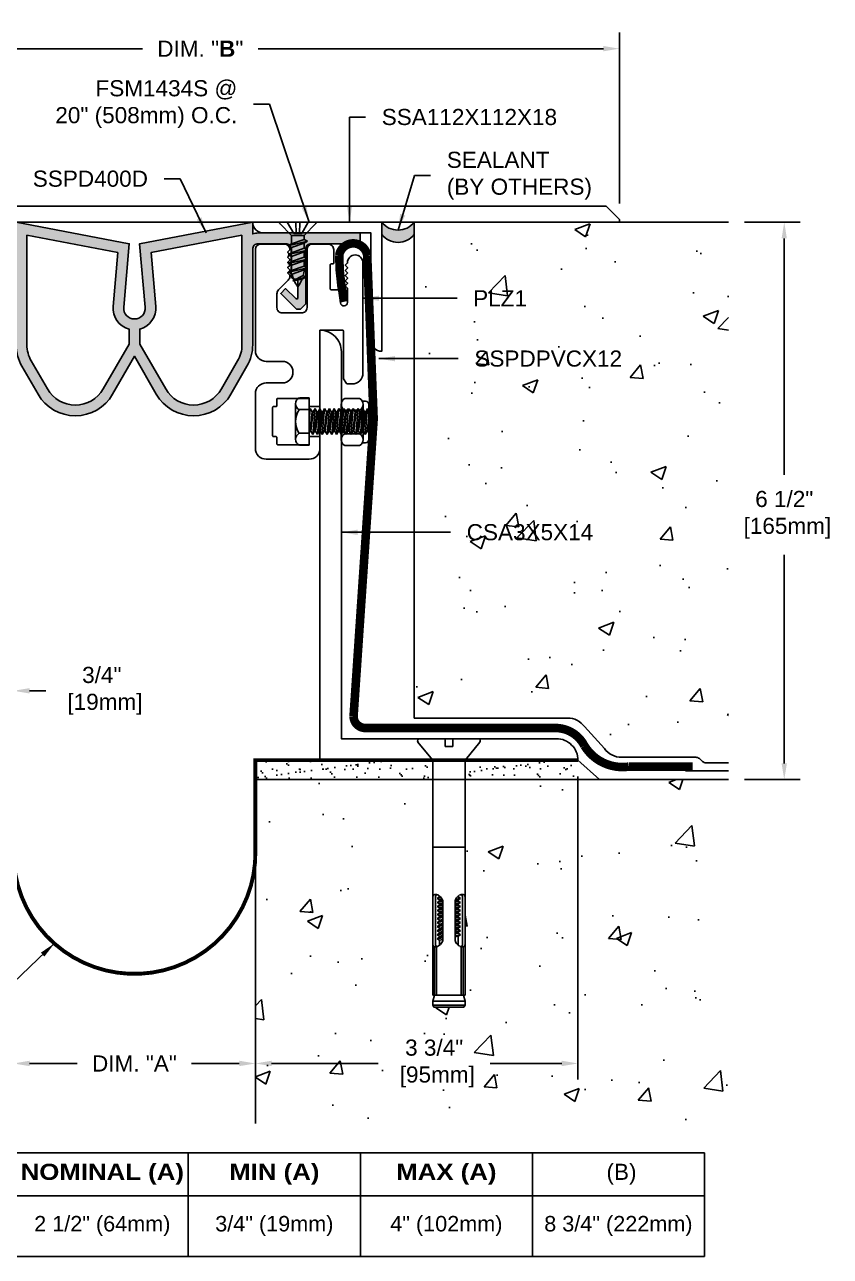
# Model space of a CAD drawing. Header units: inches. Extents: x -6.3 to 44.2, y -12 to 2.6.
# Drawn here: x 5.63 to 15, y -12.02 to 2.3 of the extents above; entities that cross this region are included whole.
import ezdxf

# ---------------------------------------------------------------- set-up
doc = ezdxf.new("R2010")
doc.units = ezdxf.units.IN
doc.header["$MEASUREMENT"] = 0
for name, color, linetype in [('Anchors', 4, 'Continuous'), ('Conditions', 1, 'Continuous'), ('Dimensions', 3, 'Continuous'), ('Fillers', 2, 'Continuous'), ('Metals', 7, 'Continuous'), ('Seal', 5, 'Continuous'), ('TABLE', 1, 'Continuous'), ('Text', 2, 'Continuous')]:
    doc.layers.add(name, color=color, linetype=linetype)
doc.styles.add('ARIAL', font='arial.ttf')
doc.dimstyles.new('Arial', dxfattribs={"dimscale": 1.5, "dimtxt": 0.125, "dimasz": 0.125, "dimexe": 0.125, "dimexo": 0.125, "dimgap": 0.125, "dimtad": 0, "dimtih": 1, "dimtoh": 1, "dimdec": 4, "dimzin": 0, "dimdsep": 46, "dimlunit": 4, "dimtxsty": 'ARIAL', "dimcen": 0.125, "dimadec": 0, "dimazin": 0, "dimtfac": 1, "dimtdec": 4, "dimtofl": 0, "dimtmove": 0, "dimatfit": 3, "dimfxl": 0, "dimfrac": 2, "dimtolj": 1, "dimtzin": 0, "dimarcsym": 0})
pattern_1 = [(37.5, (-4.8217, -10.52077), (-0.0062993, 0.1926824), [0, -0.152, 0, -0.17, 0, -0.1625]), (7.5, (-4.8217, -10.52077), (0.1769777, 0.2822146), [0, -0.082, 0, -0.137, 0, -0.0525]), (327.5, (-4.9447, -10.52077), (0.3114142, 0.0005659), [0, -0.05, 0, -0.18, 0, -0.235]), (317.5, (-4.9447, -10.52077), (0.3006127, 0.0877676), [0, -0.025, 0, -0.118, 0, -0.135])]

# ---------------------------------------------------------------- blocks, each defined once
blk = doc.blocks.new('PLZ1')
blk.add_lwpolyline([(0.265, 0, -0.414214), (0.275, -0.01), (0.275, -0.56, 0.131652), (0.276, -0.565), (0.308, -0.62, 0.267949), (0.317, -0.625), (0.375, -0.625, 0.414214), (0.5, -0.5), (0.5, 0.785, 1), (0.32, 0.785, -0.198912), (0.317, 0.778), (0.301, 0.762, 0.414214), (0.301, 0.748), (0.317, 0.732, -0.198912), (0.32, 0.725, -0.198912), (0.317, 0.718), (0.301, 0.702, 0.414214), (0.301, 0.688), (0.317, 0.672, -0.198912), (0.32, 0.665, -0.198912), (0.317, 0.658), (0.301, 0.642, 0.414214), (0.301, 0.628), (0.317, 0.612, -0.198912), (0.32, 0.605, -0.198912), (0.317, 0.598), (0.301, 0.582, 0.414214), (0.301, 0.568), (0.317, 0.552, -0.198912), (0.32, 0.545, -0.198912), (0.317, 0.538), (0.301, 0.522, 0.414214), (0.301, 0.508), (0.317, 0.492, -0.198912), (0.32, 0.485), (0.32, 0.322, -0.93609), (0.24, 0.317), (0.221, 0.461, 0.376062), (0.211, 0.47), (0.13, 0.47, -0.414214), (0.12, 0.48), (0.12, 0.76, -0.414214), (0.13, 0.77), (0.15, 0.77, 0.414214), (0.16, 0.78), (0.16, 0.937, 0.414214), (0.097, 1), (-0.088, 1, 0.414214), (-0.15, 0.937), (-0.15, 0.262, -0.414214), (-0.213, 0.2), (-0.438, 0.2, -0.414214), (-0.5, 0.262), (-0.5, 0.424, -0.198912), (-0.482, 0.468), (-0.368, 0.582, 0.198912), (-0.35, 0.626), (-0.35, 0.637, 0.198912), (-0.353, 0.645), (-0.369, 0.66, -0.414214), (-0.369, 0.675), (-0.353, 0.69, 0.198912), (-0.35, 0.697, 0.198912), (-0.353, 0.705), (-0.369, 0.72, -0.414214), (-0.369, 0.735), (-0.353, 0.75, 0.198912), (-0.35, 0.757, 0.198912), (-0.353, 0.765), (-0.369, 0.78, -0.414214), (-0.369, 0.795), (-0.353, 0.81, 0.198912), (-0.35, 0.817, 0.198912), (-0.353, 0.825), (-0.369, 0.84, -0.414214), (-0.369, 0.855), (-0.353, 0.87, 0.198912), (-0.35, 0.877, 0.198912), (-0.353, 0.885), (-0.369, 0.9, -0.414214), (-0.369, 0.915), (-0.353, 0.93, 0.198912), (-0.35, 0.937, 0.414214), (-0.413, 1), (-0.688, 1, 0.414214), (-0.75, 0.937), (-0.75, -0.238, 0.414214), (-0.625, -0.363), (-0.438, -0.363, -1), (-0.438, -0.613), (-0.625, -0.613, 0.414214), (-0.75, -0.737), (-0.75, -1.375, 0.414214), (-0.625, -1.5), (-0.125, -1.5, 0.414214), (0, -1.375), (0, -1.248, 0.414214), (-0.01, -1.238), (-0.115, -1.238, 0.414214), (-0.125, -1.248), (-0.125, -1.323, -0.414214), (-0.135, -1.333), (-0.49, -1.333, -0.414214), (-0.5, -1.323), (-0.5, -1.248, 0.414214), (-0.51, -1.238), (-0.54, -1.238, -0.414214), (-0.55, -1.228), (-0.55, -0.898, -0.414214), (-0.54, -0.888), (-0.51, -0.888, 0.414214), (-0.5, -0.878), (-0.5, -0.803, -0.414214), (-0.49, -0.793), (-0.135, -0.793, -0.414214), (-0.125, -0.803), (-0.125, -0.878, 0.414214), (-0.115, -0.888), (-0.01, -0.888, 0.414214), (0, -0.878), (0, -0.01, -0.414214), (0.01, 0)], format="xyb", close=True)
blk = doc.blocks.new('SSPD400D')
h = blk.add_hatch(color=256)
h.paths.add_polyline_path([(0.125, 0.136), (0.06, 0.875), (1.375, 1.125), (1.375, 0.989, -0.085164), (1.437, 1), (2.625, 1), (2.625, 0.875), (2.054, 0.875, 0.414214), (1.991, 0.813), (1.991, 0.177), (1.929, 0.115), (1.884, 0.115), (1.701, 0.298), (1.758, 0.354), (1.875, 0.237, 0.668179), (1.901, 0.248), (1.901, 0.426, 0.421261), (1.861, 0.465, -0.421261), (1.821, 0.504), (1.821, 0.813, 0.414214), (1.759, 0.875), (1.437, 0.875, 0.414214), (1.375, 0.813), (1.375, -0.3, -0.131652), (1.308, -0.55), (1.121, -0.875, -0.577538), (0.254, -0.875), (0, -0.434), (-0.254, -0.875, -0.577538), (-1.121, -0.875), (-1.308, -0.55, -0.131652), (-1.375, -0.3), (-1.375, 0.813, 0.414214), (-1.438, 0.875), (-1.759, 0.875, 0.414214), (-1.821, 0.813), (-1.821, 0.504, -0.421261), (-1.861, 0.465, 0.421261), (-1.901, 0.426), (-1.901, 0.248, 0.668179), (-1.875, 0.237), (-1.758, 0.354), (-1.701, 0.298), (-1.884, 0.115), (-1.929, 0.115), (-1.991, 0.177), (-1.991, 0.813, 0.414214), (-2.054, 0.875), (-2.625, 0.875), (-2.625, 1), (-1.438, 1, -0.085164), (-1.375, 0.989), (-1.375, 1.125), (-0.06, 0.875), (-0.125, 0.136, 0.439955), (0, 0, 0.439955)])
h.paths.add_polyline_path([(-0.249, 0.147, 0.366501), (-0.063, -0.117), (-0.063, -0.292), (-0.363, -0.813, -0.57735), (-1.012, -0.813), (-1.2, -0.488, -0.131653), (-1.25, -0.3), (-1.25, 0.974), (-0.194, 0.773)], flags=16)
h.paths.add_polyline_path([(0.194, 0.773), (1.25, 0.974), (1.25, -0.3, -0.131653), (1.2, -0.488), (1.012, -0.813, -0.57735), (0.363, -0.813), (0.062, -0.292), (0.062, -0.117, 0.366501), (0.249, 0.147)], flags=16)
for points in [[(1.437, 1), (2.625, 1), (2.625, 0.875), (2.054, 0.875, 0.414214), (1.991, 0.813), (1.991, 0.177), (1.929, 0.115), (1.884, 0.115), (1.701, 0.298), (1.758, 0.354), (1.875, 0.237, 0.668179), (1.901, 0.248), (1.901, 0.426, 0.421261), (1.861, 0.465, -0.421261), (1.821, 0.504), (1.821, 0.813, 0.414214), (1.759, 0.875), (1.437, 0.875, 0.414214), (1.375, 0.813), (1.375, -0.3, -0.131652), (1.308, -0.55), (1.121, -0.875, -0.577538), (0.254, -0.875), (0, -0.434), (-0.254, -0.875, -0.577538), (-1.121, -0.875), (-1.308, -0.55, -0.131652), (-1.375, -0.3), (-1.375, 0.813, 0.414214), (-1.438, 0.875), (-1.759, 0.875, 0.414214), (-1.821, 0.813), (-1.821, 0.504, -0.421261), (-1.861, 0.465, 0.421261), (-1.901, 0.426), (-1.901, 0.248, 0.668179), (-1.875, 0.237), (-1.758, 0.354), (-1.701, 0.298), (-1.884, 0.115), (-1.929, 0.115), (-1.991, 0.177), (-1.991, 0.813, 0.414214), (-2.054, 0.875), (-2.625, 0.875), (-2.625, 1), (-1.438, 1, -0.085164), (-1.375, 0.989), (-1.375, 1.125), (-0.06, 0.875), (-0.125, 0.136, 0.439955), (0, 0, 0.439955), (0.125, 0.136), (0.06, 0.875), (1.375, 1.125), (1.375, 0.989, -0.085164)], [(-1.012, -0.813), (-1.2, -0.488, -0.131653), (-1.25, -0.3), (-1.25, 0.974), (-0.194, 0.773), (-0.249, 0.147, 0.366501), (-0.063, -0.117), (-0.063, -0.292), (-0.363, -0.813, -0.57735)], [(1.25, 0.974), (0.194, 0.773), (0.249, 0.147, -0.366501), (0.062, -0.117), (0.062, -0.292), (0.363, -0.813, 0.57735), (1.012, -0.813), (1.2, -0.488, 0.131653), (1.25, -0.3)]]:
    blk.add_lwpolyline(points, format="xyb", close=True)
blk = doc.blocks.new('SSSA38278')
for p, q in [((-0.341, 0), (-0.045, 0)), ((-0.045, 0), (-0.045, -0.09)), ((0.045, 0), (0.341, 0)), ((0.045, 0), (0.045, -0.09)), ((-0.191, -0.246), (-0.36, -0.039)), ((-0.045, -0.09), (0.045, -0.09)), ((0.191, -0.246), (0.36, -0.039)), ((-0.187, -0.256), (-0.187, -2.982)), ((0.188, -0.256), (0.188, -2.982)), ((-0.187, -1.262), (0.188, -1.262)), ((-0.157, -1.843), (-0.157, -2.387)), ((-0.135, -1.857), (-0.108, -1.84)), ((-0.135, -1.857), (-0.089, -1.849)), ((-0.135, -1.857), (-0.108, -1.873)), ((-0.108, -1.83), (-0.108, -1.84)), ((-0.108, -1.84), (-0.098, -1.838)), ((0.078, -1.867), (0.135, -1.857)), ((0.093, -1.844), (0.108, -1.84)), ((0.108, -1.83), (0.108, -1.84)), ((0.135, -1.857), (0.108, -1.84)), ((0.135, -1.857), (0.108, -1.873)), ((0.158, -1.843), (0.158, -2.387)), ((-0.135, -1.904), (-0.108, -1.887)), ((-0.135, -1.904), (-0.071, -1.893)), ((-0.135, -1.904), (-0.108, -1.92)), ((-0.135, -1.951), (-0.108, -1.934)), ((-0.135, -1.951), (-0.07, -1.94)), ((-0.135, -1.951), (-0.108, -1.967)), ((-0.135, -1.998), (-0.108, -1.981)), ((-0.135, -1.998), (-0.07, -1.986)), ((-0.135, -1.998), (-0.108, -2.014)), ((-0.078, -1.867), (-0.108, -1.873)), ((-0.108, -1.873), (-0.108, -1.887)), ((-0.108, -1.887), (-0.073, -1.88)), ((-0.07, -1.912), (-0.108, -1.92)), ((-0.108, -1.92), (-0.108, -1.934)), ((-0.108, -1.934), (-0.07, -1.926)), ((-0.07, -1.959), (-0.108, -1.967)), ((-0.108, -1.967), (-0.108, -1.981)), ((-0.108, -1.981), (-0.07, -1.973)), ((-0.07, -1.896), (-0.07, -2.334)), ((0.071, -1.895), (0.108, -1.887)), ((0.071, -1.896), (0.071, -2.334)), ((0.071, -1.915), (0.135, -1.904)), ((0.071, -1.915), (0.135, -1.904)), ((0.108, -1.92), (0.071, -1.928)), ((0.071, -1.942), (0.108, -1.934)), ((0.071, -1.962), (0.135, -1.951)), ((0.108, -1.967), (0.071, -1.975)), ((0.071, -1.989), (0.108, -1.981)), ((0.071, -2.009), (0.135, -1.998)), ((0.108, -1.873), (0.072, -1.881)), ((0.108, -1.873), (0.108, -1.887)), ((0.135, -1.904), (0.108, -1.887)), ((0.135, -1.904), (0.108, -1.92)), ((0.108, -1.92), (0.108, -1.934)), ((0.135, -1.951), (0.108, -1.934)), ((0.135, -1.951), (0.108, -1.967)), ((0.108, -1.967), (0.108, -1.981)), ((0.135, -1.998), (0.108, -1.981)), ((0.135, -1.998), (0.108, -2.014)), ((-0.135, -2.044), (-0.108, -2.028)), ((-0.135, -2.044), (-0.07, -2.033)), ((-0.135, -2.044), (-0.108, -2.061)), ((-0.135, -2.091), (-0.108, -2.075)), ((-0.135, -2.091), (-0.07, -2.08)), ((-0.135, -2.091), (-0.108, -2.108)), ((-0.135, -2.138), (-0.108, -2.122)), ((-0.135, -2.138), (-0.07, -2.127)), ((-0.135, -2.138), (-0.108, -2.155)), ((-0.07, -2.006), (-0.108, -2.014)), ((-0.108, -2.014), (-0.108, -2.028)), ((-0.108, -2.028), (-0.07, -2.02)), ((-0.07, -2.053), (-0.108, -2.061)), ((-0.108, -2.061), (-0.108, -2.075)), ((-0.108, -2.075), (-0.07, -2.067)), ((-0.07, -2.1), (-0.108, -2.108)), ((-0.108, -2.108), (-0.108, -2.122)), ((-0.108, -2.122), (-0.07, -2.114)), ((-0.07, -2.147), (-0.108, -2.155)), ((0.108, -2.014), (0.071, -2.022)), ((0.071, -2.036), (0.108, -2.028)), ((0.071, -2.056), (0.135, -2.044)), ((0.108, -2.061), (0.071, -2.069)), ((0.071, -2.083), (0.108, -2.075)), ((0.071, -2.103), (0.135, -2.091)), ((0.108, -2.108), (0.071, -2.116)), ((0.071, -2.13), (0.108, -2.122)), ((0.071, -2.149), (0.135, -2.138)), ((0.108, -2.014), (0.108, -2.028)), ((0.135, -2.044), (0.108, -2.028)), ((0.135, -2.044), (0.108, -2.061)), ((0.108, -2.061), (0.108, -2.075)), ((0.135, -2.091), (0.108, -2.075)), ((0.135, -2.091), (0.108, -2.108)), ((0.108, -2.108), (0.108, -2.122)), ((0.135, -2.138), (0.108, -2.122)), ((0.135, -2.138), (0.108, -2.155)), ((-0.135, -2.185), (-0.108, -2.169)), ((-0.135, -2.185), (-0.07, -2.174)), ((-0.135, -2.185), (-0.108, -2.202)), ((-0.135, -2.232), (-0.108, -2.215)), ((-0.135, -2.232), (-0.07, -2.221)), ((-0.135, -2.232), (-0.108, -2.248)), ((-0.135, -2.279), (-0.108, -2.262)), ((-0.135, -2.279), (-0.07, -2.268)), ((-0.135, -2.279), (-0.108, -2.295)), ((-0.108, -2.155), (-0.108, -2.169)), ((-0.108, -2.169), (-0.07, -2.16)), ((-0.07, -2.193), (-0.108, -2.202)), ((-0.108, -2.202), (-0.108, -2.215)), ((-0.108, -2.215), (-0.07, -2.207)), ((-0.07, -2.24), (-0.108, -2.248)), ((-0.108, -2.248), (-0.108, -2.262)), ((-0.108, -2.262), (-0.07, -2.254)), ((-0.07, -2.287), (-0.108, -2.295)), ((0.108, -2.155), (0.071, -2.163)), ((0.071, -2.177), (0.108, -2.169)), ((0.071, -2.196), (0.135, -2.185)), ((0.108, -2.202), (0.071, -2.21)), ((0.071, -2.224), (0.108, -2.215)), ((0.071, -2.243), (0.135, -2.232)), ((0.108, -2.248), (0.071, -2.257)), ((0.071, -2.27), (0.108, -2.262)), ((0.071, -2.29), (0.135, -2.279)), ((0.108, -2.155), (0.108, -2.169)), ((0.135, -2.185), (0.108, -2.169)), ((0.135, -2.185), (0.108, -2.202)), ((0.108, -2.202), (0.108, -2.215)), ((0.135, -2.232), (0.108, -2.215)), ((0.135, -2.232), (0.108, -2.248)), ((0.108, -2.248), (0.108, -2.262)), ((0.135, -2.279), (0.108, -2.262)), ((0.135, -2.279), (0.108, -2.295)), ((-0.166, -2.42), (-0.166, -2.982)), ((-0.143, -2.42), (-0.143, -2.982)), ((-0.135, -2.326), (-0.108, -2.309)), ((-0.135, -2.326), (-0.07, -2.315)), ((-0.135, -2.326), (-0.108, -2.342)), ((-0.108, -2.295), (-0.108, -2.309)), ((-0.108, -2.309), (-0.07, -2.301)), ((-0.07, -2.334), (-0.108, -2.342)), ((-0.108, -2.342), (-0.108, -2.401)), ((0.108, -2.295), (0.071, -2.303)), ((0.108, -2.295), (0.108, -2.401)), ((0.143, -2.42), (0.143, -2.982)), ((0.166, -2.42), (0.166, -2.982)), ((-0.187, -3.053), (-0.168, -2.982)), ((-0.187, -2.982), (0.188, -2.982)), ((0.168, -2.982), (0.188, -3.053)), ((-0.187, -3.053), (0.188, -3.053)), ((-0.187, -3.053), (-0.187, -3.099)), ((-0.187, -3.099), (0.188, -3.099)), ((-0.187, -3.099), (-0.174, -3.123)), ((-0.174, -3.123), (0.174, -3.123)), ((0.188, -3.099), (0.174, -3.123)), ((0.188, -3.053), (0.188, -3.099))]:
    blk.add_line(p, q)
for centre, radius, start, end in [((-0.341, -0.024), 0.0239, 90, 219.032), ((0.341, -0.024), 0.0239, 320.968, 90), ((-0.202, -0.256), 0.015, 0, 39.1666), ((0.203, -0.256), 0.015, 140.8334, 180), ((-0.159, -1.839), 0.0276, 135, 168.9394), ((-0.135, -1.843), 0.0524, 168.9394, 180), ((-0.159, -1.839), 0.0276, 101.0606, 135), ((-0.155, -1.863), 0.0524, 76.6123, 101.0606), ((-0.129, -1.839), 0.0276, 135, 168.9394), ((-0.105, -1.843), 0.0524, 168.9394, 180), ((-0.129, -1.839), 0.0276, 110.9085, 135), ((-0.161, -1.888), 0.0783, 59.3028, 76.6123), ((-0.179, -1.919), 0.114, 45, 59.3028), ((-0.179, -1.919), 0.114, 30.6972, 45), ((-0.148, -1.901), 0.0783, 13.3877, 30.6972), ((0.148, -1.901), 0.0783, 149.3028, 166.6123), ((0.179, -1.919), 0.114, 135, 149.3028), ((0.179, -1.919), 0.114, 120.6972, 135), ((0.161, -1.888), 0.0783, 103.3877, 120.6972), ((0.129, -1.839), 0.0276, 45, 69.0915), ((0.155, -1.863), 0.0524, 78.9394, 103.3877), ((0.129, -1.839), 0.0276, 11.0606, 45), ((0.105, -1.843), 0.0524, 360, 11.0606), ((0.159, -1.839), 0.0276, 45, 78.9394), ((0.159, -1.839), 0.0276, 11.0606, 45), ((0.135, -1.843), 0.0524, 0, 11.0606), ((-0.123, -1.895), 0.0524, 358.2993, 13.3877), ((0.123, -1.895), 0.0524, 166.6123, 181.7007), ((-0.135, -2.387), 0.0524, 180, 191.0606), ((-0.159, -2.392), 0.0276, 191.0606, 225), ((-0.159, -2.392), 0.0276, 225, 258.9394), ((-0.155, -2.367), 0.0524, 258.9394, 283.3877), ((-0.105, -2.387), 0.0524, 180, 191.0606), ((-0.129, -2.392), 0.0276, 191.0606, 225), ((-0.129, -2.392), 0.0276, 225, 249.0915), ((-0.161, -2.342), 0.0783, 283.3877, 300.6972), ((-0.179, -2.311), 0.114, 300.6972, 315), ((-0.179, -2.311), 0.114, 315, 329.3028), ((-0.148, -2.329), 0.0783, 329.3028, 346.6123), ((-0.123, -2.335), 0.0524, 346.6123, 1.7007), ((0.123, -2.335), 0.0524, 178.2993, 193.3877), ((0.148, -2.329), 0.0783, 193.3877, 210.6972), ((0.179, -2.311), 0.114, 210.6972, 225), ((0.179, -2.311), 0.114, 225, 239.3028), ((0.161, -2.342), 0.0783, 239.3028, 256.6123), ((0.129, -2.392), 0.0276, 290.9085, 315), ((0.155, -2.367), 0.0524, 256.6123, 281.0606), ((0.129, -2.392), 0.0276, 315, 348.9394), ((0.105, -2.387), 0.0524, 348.9394, 0), ((0.159, -2.392), 0.0276, 281.0606, 315), ((0.159, -2.392), 0.0276, 315, 348.9394), ((0.135, -2.387), 0.0524, 348.9394, 360)]:
    blk.add_arc(centre, radius, start, end)
blk = doc.blocks.new('*D14')
at = {"layer": 'Defpoints', "color": 0}
for p in [(5.5, -7.103), (8.313, -7.103), (8.313, -9.781)]:
    blk.add_point(p, dxfattribs=at)
at = {"layer": 'Dimensions', "color": 0, "lineweight": -2}
for p, q in [((5.5, -7.29), (5.5, -9.968)), ((8.313, -7.29), (8.313, -9.968)), ((5.688, -9.781), (6.242, -9.781)), ((8.125, -9.781), (7.571, -9.781))]:
    blk.add_line(p, q, dxfattribs=at)
at = {"layer": 'Dimensions', "color": 0}
for points in [[(5.688, -9.749), (5.688, -9.812), (5.5, -9.781)], [(8.125, -9.749), (8.125, -9.812), (8.313, -9.781)]]:
    blk.add_solid(points, dxfattribs=at)
at = {"layer": 'Dimensions', "color": 0, "insert": (6.906, -9.781), "char_height": 0.1875, "attachment_point": 5, "style": 'ARIAL'}
blk.add_mtext('\\A1;DIM. "A"', dxfattribs=at)
blk = doc.blocks.new('*D15')
at = {"layer": 'Defpoints', "color": 0}
for p in [(4.75, -5.448), (4.75, -6.255), (5.5, -6.255)]:
    blk.add_point(p, dxfattribs=at)
at = {"layer": 'Dimensions', "color": 0, "lineweight": -2}
for p, q in [((4.75, -6.068), (4.75, -5.26)), ((5.5, -6.068), (5.5, -5.26)), ((4.563, -5.448), (4.375, -5.448)), ((5.688, -5.448), (5.875, -5.448))]:
    blk.add_line(p, q, dxfattribs=at)
at = {"layer": 'Dimensions', "color": 0}
for points in [[(4.563, -5.417), (4.563, -5.479), (4.75, -5.448)], [(5.688, -5.417), (5.688, -5.479), (5.5, -5.448)]]:
    blk.add_solid(points, dxfattribs=at)
at = {"layer": 'Dimensions', "color": 0, "insert": (6.527, -5.448), "char_height": 0.1875, "attachment_point": 5, "style": 'ARIAL'}
blk.add_mtext('\\A1;3/4"\\P [19mm]', dxfattribs=at)
blk = doc.blocks.new('*D18')
at = {"layer": 'Defpoints', "color": 0}
for p in [(12.063, -6.255), (8.313, -6.48), (12.063, -9.781)]:
    blk.add_point(p, dxfattribs=at)
at = {"layer": 'Dimensions', "color": 0, "lineweight": -2}
for p, q in [((12.063, -6.443), (12.063, -9.968)), ((8.313, -6.668), (8.313, -9.968)), ((8.5, -9.781), (9.739, -9.781)), ((11.875, -9.781), (11.043, -9.781))]:
    blk.add_line(p, q, dxfattribs=at)
at = {"layer": 'Dimensions', "color": 0}
for points in [[(8.5, -9.749), (8.5, -9.812), (8.313, -9.781)], [(11.875, -9.749), (11.875, -9.812), (12.063, -9.781)]]:
    blk.add_solid(points, dxfattribs=at)
at = {"layer": 'Dimensions', "color": 0, "insert": (10.391, -9.781), "char_height": 0.1875, "attachment_point": 5, "style": 'ARIAL'}
blk.add_mtext('\\A1;3 3/4"\\P [95mm]', dxfattribs=at)
blk = doc.blocks.new('*D19')
at = {"layer": 'Defpoints', "color": 0}
for p in [(13.813, 0), (13.813, -6.48), (14.461, -6.48)]:
    blk.add_point(p, dxfattribs=at)
at = {"layer": 'Dimensions', "color": 0, "lineweight": -2}
for p, q in [((14, 0), (14.648, 0)), ((14.461, -0.188), (14.461, -2.937)), ((14.461, -6.293), (14.461, -3.868)), ((14, -6.48), (14.648, -6.48))]:
    blk.add_line(p, q, dxfattribs=at)
at = {"layer": 'Dimensions', "color": 0}
for points in [[(14.43, -0.188), (14.492, -0.188), (14.461, 0)], [(14.43, -6.293), (14.492, -6.293), (14.461, -6.48)]]:
    blk.add_solid(points, dxfattribs=at)
at = {"layer": 'Dimensions', "color": 0, "insert": (14.461, -3.402), "char_height": 0.1875, "attachment_point": 5, "style": 'ARIAL'}
blk.add_mtext('\\A1;6 1/2"\\P [165mm]', dxfattribs=at)
blk = doc.blocks.new('CSA3X5X14')
at = {"layer": 'Metals'}
blk.add_lwpolyline([(0.25, 4.75, 0.414214), (0, 5), (0, 0), (3, 0, 0.414214), (2.75, 0.25), (0.25, 0.25)], format="xyb", close=True, dxfattribs=at)
blk = doc.blocks.new('SSA112X112X18')
blk.add_lwpolyline([(0, 0), (-1.5, 0), (-1.5, -1.5, 0.414214), (-1.375, -1.375), (-1.375, -0.125), (-0.125, -0.125, 0.414214)], format="xyb", close=True)
blk = doc.blocks.new('FSM1434S')
for p, q in [((0.202, 0), (-0.202, 0)), ((-0.122, 0), (-0.046, -0.132)), ((-0.024, 0), (-0.019, -0.132)), ((0.024, 0), (0.019, -0.132)), ((0.122, 0), (0.046, -0.132)), ((-0.209, -0.016), (-0.075, -0.154)), ((-0.046, -0.132), (0.046, -0.132)), ((0.209, -0.016), (0.075, -0.154)), ((-0.112, -0.221), (-0.075, -0.2)), ((0.113, -0.273), (-0.112, -0.221)), ((-0.112, -0.221), (-0.075, -0.243)), ((-0.075, -0.154), (0.075, -0.154)), ((-0.075, -0.154), (-0.075, -0.2)), ((0.075, -0.251), (-0.075, -0.2)), ((-0.075, -0.243), (-0.075, -0.246)), ((-0.075, -0.243), (-0.075, -0.303)), ((-0.075, -0.243), (0.075, -0.295)), ((0.075, -0.154), (0.075, -0.251)), ((0.113, -0.273), (0.075, -0.251)), ((0.113, -0.273), (0.075, -0.295)), ((-0.112, -0.325), (-0.075, -0.303)), ((0.113, -0.376), (-0.112, -0.325)), ((-0.112, -0.325), (-0.075, -0.346)), ((-0.112, -0.428), (-0.075, -0.406)), ((0.113, -0.479), (-0.112, -0.428)), ((-0.112, -0.428), (-0.075, -0.449)), ((0.075, -0.354), (-0.075, -0.303)), ((-0.075, -0.346), (0.075, -0.398)), ((-0.075, -0.346), (-0.075, -0.406)), ((0.075, -0.458), (-0.075, -0.406)), ((0.075, -0.295), (0.075, -0.298)), ((0.075, -0.295), (0.075, -0.354)), ((0.113, -0.376), (0.075, -0.354)), ((0.113, -0.376), (0.075, -0.398)), ((0.075, -0.398), (0.075, -0.458)), ((-0.112, -0.531), (-0.075, -0.509)), ((0.105, -0.581), (-0.112, -0.531)), ((-0.112, -0.531), (-0.075, -0.553)), ((-0.075, -0.509), (-0.075, -0.449)), ((-0.075, -0.449), (0.075, -0.501)), ((0.073, -0.56), (-0.075, -0.509)), ((-0.075, -0.553), (0.067, -0.602)), ((0.105, -0.581), (0.073, -0.56)), ((0.113, -0.479), (0.075, -0.458)), ((0.113, -0.479), (0.075, -0.501)), ((0.075, -0.524), (0.075, -0.501)), ((-0.089, -0.64), (-0.063, -0.619)), ((0.058, -0.681), (-0.089, -0.64)), ((-0.089, -0.64), (-0.051, -0.661)), ((0.058, -0.681), (-0.063, -0.619)), ((-0.051, -0.661), (0.058, -0.681)), ((0.105, -0.581), (0.067, -0.602))]:
    blk.add_line(p, q)
for centre, radius, start, end in [((-0.202, -0.01), 0.0096, 90, 224.3206), ((0.202, -0.01), 0.0096, 315.6794, 90), ((0.298, -0.526), 0.373, 184.1974, 194.4309), ((-0.298, -0.526), 0.373, 354.6624, 0.1882), ((0.298, -0.526), 0.373, 201.2487, 216.9667), ((-0.298, -0.526), 0.373, 323.0333, 335.8104), ((-0.298, -0.526), 0.373, 336.5004, 348.2654)]:
    blk.add_arc(centre, radius, start, end)
blk = doc.blocks.new('Sealant')
blk.add_hatch(color=253).paths.add_polyline_path([(0, -0.143), (0, 0, -0.481905), (-0.378, 0), (-0.378, -0.143, 0.481905)])
for centre in [(-0.189, 0.151), (-0.189, 0.008)]:
    blk.add_arc(centre, 0.242, 218.5407, 321.4593)
blk = doc.blocks.new('HLN516SN')
for p, q in [((-0.205, 0.32), (0.205, 0.32)), ((-0.274, 0.213), (-0.274, 0.04)), ((-0.242, 0.244), (-0.242, 0.283)), ((-0.205, 0.253), (0.205, 0.253)), ((-0.137, 0.04), (-0.137, 0.213)), ((0.137, 0.04), (0.137, 0.213)), ((0.242, 0.244), (0.242, 0.283)), ((0.274, 0.213), (0.274, 0.04)), ((-0.205, 0), (0.205, 0))]:
    blk.add_line(p, q)
for centre, radius, start, end in [((-0.205, 0.283), 0.037, 90, 180), ((0.205, 0.283), 0.037, 0, 90), ((-0.205, 0.175), 0.0783, 29.0208, 150.9792), ((0, 0.001), 0.253, 57.1911, 122.8089), ((0.205, 0.175), 0.0783, 29.0208, 150.9792), ((-0.205, 0.078), 0.0783, 209.0208, 330.9792), ((0, 0.253), 0.253, 237.1911, 302.8089), ((0.205, 0.078), 0.0783, 209.0208, 330.9792)]:
    blk.add_arc(centre, radius, start, end)
blk = doc.blocks.new('H51634S')
for p, q in [((-0.206, 0.158), (0.206, 0.158)), ((-0.275, 0.114), (-0.275, 0)), ((-0.275, 0), (0.275, 0)), ((-0.15, -0.013), (-0.127, 0)), ((-0.15, -0.013), (-0.008, 0)), ((-0.138, 0), (-0.138, 0.114)), ((0.124, 0), (0.113, -0.007)), ((0.137, 0), (0.137, 0.114)), ((0.275, 0.114), (0.275, 0)), ((-0.15, -0.013), (-0.113, -0.034)), ((-0.15, -0.069), (0.15, -0.041)), ((-0.15, -0.069), (-0.113, -0.047)), ((-0.15, -0.069), (-0.113, -0.09)), ((-0.15, -0.124), (0.15, -0.096)), ((-0.15, -0.124), (-0.113, -0.103)), ((-0.15, -0.124), (-0.113, -0.145)), ((0.113, -0.007), (-0.113, -0.034)), ((-0.113, -0.047), (0.113, -0.02)), ((-0.113, -0.047), (-0.113, -0.034)), ((0.113, -0.062), (-0.113, -0.09)), ((-0.113, -0.103), (0.113, -0.075)), ((-0.113, -0.103), (-0.113, -0.09)), ((0.113, -0.118), (-0.113, -0.145)), ((-0.113, -0.159), (0.113, -0.131)), ((0.113, -0.02), (0.113, -0.007)), ((0.15, -0.041), (0.113, -0.02)), ((0.15, -0.041), (0.113, -0.062)), ((0.113, -0.075), (0.113, -0.062)), ((0.15, -0.096), (0.113, -0.075)), ((0.15, -0.096), (0.113, -0.118)), ((0.113, -0.131), (0.113, -0.118)), ((0.15, -0.152), (0.113, -0.131)), ((-0.15, -0.18), (0.15, -0.152)), ((-0.15, -0.18), (-0.113, -0.159)), ((-0.15, -0.18), (-0.113, -0.201)), ((-0.15, -0.235), (0.15, -0.208)), ((-0.15, -0.235), (-0.113, -0.214)), ((-0.15, -0.235), (-0.113, -0.257)), ((-0.15, -0.291), (0.15, -0.263)), ((-0.15, -0.291), (-0.113, -0.27)), ((-0.113, -0.159), (-0.113, -0.145)), ((0.113, -0.173), (-0.113, -0.201)), ((-0.113, -0.214), (0.113, -0.186)), ((-0.113, -0.214), (-0.113, -0.201)), ((0.113, -0.229), (-0.113, -0.257)), ((-0.113, -0.27), (0.113, -0.242)), ((-0.113, -0.27), (-0.113, -0.257)), ((0.113, -0.284), (-0.113, -0.312)), ((0.15, -0.152), (0.113, -0.173)), ((0.113, -0.186), (0.113, -0.173)), ((0.15, -0.208), (0.113, -0.186)), ((0.15, -0.208), (0.113, -0.229)), ((0.113, -0.242), (0.113, -0.229)), ((0.15, -0.263), (0.113, -0.242)), ((0.15, -0.263), (0.113, -0.284)), ((0.113, -0.297), (0.113, -0.284)), ((-0.15, -0.291), (-0.113, -0.312)), ((-0.15, -0.346), (0.15, -0.319)), ((-0.15, -0.346), (-0.113, -0.325)), ((-0.15, -0.346), (-0.113, -0.368)), ((-0.15, -0.402), (0.15, -0.374)), ((-0.15, -0.402), (-0.113, -0.381)), ((-0.15, -0.402), (-0.113, -0.423)), ((-0.113, -0.325), (0.113, -0.297)), ((-0.113, -0.325), (-0.113, -0.312)), ((0.113, -0.34), (-0.113, -0.368)), ((-0.113, -0.381), (0.113, -0.353)), ((-0.113, -0.381), (-0.113, -0.368)), ((0.113, -0.395), (-0.113, -0.423)), ((-0.113, -0.436), (0.113, -0.409)), ((-0.113, -0.436), (-0.113, -0.423)), ((0.15, -0.319), (0.113, -0.297)), ((0.15, -0.319), (0.113, -0.34)), ((0.113, -0.353), (0.113, -0.34)), ((0.15, -0.374), (0.113, -0.353)), ((0.15, -0.374), (0.113, -0.395)), ((0.113, -0.409), (0.113, -0.395)), ((0.15, -0.43), (0.113, -0.409)), ((-0.15, -0.458), (0.15, -0.43)), ((-0.15, -0.458), (-0.113, -0.436)), ((-0.15, -0.458), (-0.113, -0.479)), ((-0.15, -0.513), (0.15, -0.485)), ((-0.15, -0.513), (-0.113, -0.492)), ((-0.15, -0.513), (-0.113, -0.534)), ((-0.15, -0.569), (0.15, -0.541)), ((-0.15, -0.569), (-0.113, -0.547)), ((-0.15, -0.569), (-0.113, -0.59)), ((0.113, -0.451), (-0.113, -0.479)), ((-0.113, -0.492), (0.113, -0.464)), ((-0.113, -0.492), (-0.113, -0.479)), ((0.113, -0.507), (-0.113, -0.534)), ((-0.113, -0.547), (0.113, -0.52)), ((-0.113, -0.547), (-0.113, -0.534)), ((0.113, -0.562), (-0.113, -0.59)), ((0.15, -0.43), (0.113, -0.451)), ((0.113, -0.464), (0.113, -0.451)), ((0.15, -0.485), (0.113, -0.464)), ((0.15, -0.485), (0.113, -0.507)), ((0.113, -0.52), (0.113, -0.507)), ((0.15, -0.541), (0.113, -0.52)), ((0.15, -0.541), (0.113, -0.562)), ((0.113, -0.575), (0.113, -0.562)), ((-0.15, -0.624), (0.15, -0.596)), ((-0.15, -0.624), (-0.113, -0.603)), ((-0.15, -0.624), (-0.113, -0.645)), ((-0.15, -0.68), (0.15, -0.652)), ((-0.15, -0.68), (-0.113, -0.659)), ((-0.15, -0.68), (-0.113, -0.701)), ((-0.15, -0.735), (0.15, -0.708)), ((-0.15, -0.735), (-0.113, -0.714)), ((-0.113, -0.603), (0.113, -0.575)), ((-0.113, -0.603), (-0.113, -0.59)), ((0.113, -0.618), (-0.113, -0.645)), ((-0.113, -0.659), (0.113, -0.631)), ((-0.113, -0.659), (-0.113, -0.645)), ((0.113, -0.673), (-0.113, -0.701)), ((-0.113, -0.714), (0.113, -0.686)), ((-0.113, -0.714), (-0.113, -0.701)), ((0.15, -0.596), (0.113, -0.575)), ((0.15, -0.596), (0.113, -0.618)), ((0.113, -0.631), (0.113, -0.618)), ((0.15, -0.652), (0.113, -0.631)), ((0.15, -0.652), (0.113, -0.673)), ((0.113, -0.686), (0.113, -0.673)), ((0.15, -0.708), (0.113, -0.686)), ((0.15, -0.708), (0.113, -0.729)), ((-0.15, -0.735), (-0.124, -0.75)), ((-0.124, -0.75), (0.06, -0.75)), ((0.113, -0.729), (-0.06, -0.75)), ((0.113, -0.729), (0.06, -0.75))]:
    blk.add_line(p, q)
for centre, radius, start, end in [((-0.206, 0.083), 0.0757, 24.7615, 155.2385), ((0, -0.078), 0.237, 54.5107, 125.4893), ((0.206, 0.083), 0.0757, 24.7615, 155.2385)]:
    blk.add_arc(centre, radius, start, end)
for p in [(-0.113, -0.047), (-0.113, -0.103), (-0.113, -0.159), (-0.113, -0.214), (-0.113, -0.27), (-0.113, -0.325), (-0.113, -0.381), (-0.113, -0.436), (-0.113, -0.492), (-0.113, -0.547), (-0.113, -0.603), (-0.113, -0.659), (-0.113, -0.714)]:
    blk.add_point(p)
blk = doc.blocks.new('*T16')
at = {"layer": 'TABLE', "color": 0, "linetype": 'ByBlock', "lineweight": -2}
for p, q in [((0, 0), (12.522, 0)), ((0, 0), (0, -1.205)), ((2.522, 0), (2.522, -1.205)), ((4.522, 0), (4.522, -1.205)), ((6.522, 0), (6.522, -1.205)), ((8.522, 0), (8.522, -1.205)), ((10.522, 0), (10.522, -1.205)), ((12.522, 0), (12.522, -1.205)), ((0, -0.5), (12.522, -0.5)), ((0, -1.205), (12.522, -1.205))]:
    blk.add_line(p, q, dxfattribs=at)
at = {"layer": 'TABLE', "color": 2, "attachment_point": 5, "style": 'ARIAL'}
for s, insert, char_height, width in [('{\\fArial Black|b0|i0|c0|p34;NOMINAL (A)}', (5.522, -0.25), 0.1875, 1.88), ('{\\fArial Black|b0|i0|c0|p34;MIN (A)}', (7.522, -0.25), 0.1875, 1.88), ('{\\fArial Black|b0|i0|c0|p34;MAX (A)}', (9.522, -0.25), 0.1875, 1.88), (' (B)', (11.522, -0.25), 0.1875, 1.88), ('{\\fArial Black|b0|i0|c0|p34;MODEL}', (1.261, -0.25), 0.1875, 2.40224), ('{\\fArial Black|b0|i0|c0|p34;MOVEMENT}', (3.522, -0.25), 0.1875, 1.88), ('SSPD-400 x 6 1/2P', (1.261, -0.852), 0.18, 2.40224), ('3 1/4" (83mm)', (3.522, -0.852), 0.18, 1.88), ('2 1/2" (64mm)', (5.522, -0.852), 0.18, 1.88), ('3/4" (19mm)', (7.522, -0.852), 0.18, 1.88), ('4" (102mm)', (9.522, -0.852), 0.18, 1.88), ('8 3/4" (222mm)', (11.522, -0.852), 0.18, 1.88)]:
    blk.add_mtext(s, dxfattribs=dict(at, insert=insert, char_height=char_height, width=width))
blk = doc.blocks.new('*D29')
at = {"layer": 'Defpoints', "color": 0}
for p in [(12.545, 2.018), (2.798, 0.031), (12.545, 0.031)]:
    blk.add_point(p, dxfattribs=at)
at = {"layer": 'Dimensions', "color": 0, "lineweight": -2}
for p, q in [((2.798, 0.219), (2.798, 2.205)), ((12.545, 0.219), (12.545, 2.205)), ((2.985, 2.018), (7, 2.018)), ((12.358, 2.018), (8.343, 2.018))]:
    blk.add_line(p, q, dxfattribs=at)
at = {"layer": 'Dimensions', "color": 0}
for points in [[(2.985, 2.049), (2.985, 1.987), (2.798, 2.018)], [(12.358, 2.049), (12.358, 1.987), (12.545, 2.018)]]:
    blk.add_solid(points, dxfattribs=at)
at = {"layer": 'Dimensions', "color": 0, "insert": (7.672, 2.018), "char_height": 0.1875, "attachment_point": 5, "style": 'ARIAL'}
blk.add_mtext('\\A1;DIM. "{\\fArial|b1|i0|c0|p34;B}"', dxfattribs=at)

msp = doc.modelspace()

# ---------------------------------------------------------------- hatches: boundary and pattern name
at = {"layer": 'Conditions'}
h = msp.add_hatch(dxfattribs=at)
h.set_pattern_fill('AR-CONC', color=256, scale=0.25)
h.set_pattern_definition([(50, (2e-14, -19.1975), (1.79315, -0.15688), [0.1875, -2.0625]), (355, (2e-14, -19.1975), (-0.34688, 1.88048), [0.15, -1.65]), (100.4514, (0.1494, -19.2106), (1.44627, 1.7236), [0.15935, -1.75286]), (46.184, (2e-14, -18.6975), (2.6681, -0.4138), [0.28125, -3.09375]), (96.636, (0.2223, -18.732), (2.33665, 2.4353), [0.23903, -2.62928]), (351.184, (2e-14, -18.6975), (2.33665, 2.4353), [0.225, -2.475]), (21, (0.25, -18.8225), (1.49227, -1.00655), [0.1875, -2.0625]), (326, (0.25, -18.8225), (0.60829, 1.81288), [0.15, -1.65]), (71.4514, (0.3744, -18.9064), (2.10056, 0.80633), [0.15935, -1.75286]), (37.5, (2e-14, -19.19754), (0.0304, 0.832235), [0, -1.63, 0, -1.675, 0, -1.65625]), (7.5, (2e-14, -19.1975), (0.657674, 0.98603), [0, -0.955, 0, -1.5925, 0, -0.63125]), (327.5, (-0.5575, -19.19754), (1.334556, -0.056387), [0, -0.625, 0, -1.95, 0, -2.5875]), (317.5, (-0.8075, -19.1975), (1.457965, 0.25026), [0, -0.8125, 0, -1.295, 0, -1.8375])])
h.paths.add_polyline_path([(13.8125, 0), (10.15964, 0), (10.15964, -5.76435), (11.9394, -5.76435, -0.23633823), (12.13955, -5.86456), (12.36956, -6.12046, 0.23633823), (12.56971, -6.22067), (13.43232, -6.22067, -0.18626214), (13.47431, -6.23687), (13.50935, -6.26865, 0.18626214), (13.55133, -6.28486), (13.8125, -6.28486)])
h.paths.add_polyline_path([(10.70928, -3.79944), (12.27374, -3.79944), (12.27374, -3.41305), (10.70928, -3.41305)], flags=24)
h.paths.add_polyline_path([(10.77705, -1.08017), (11.49687, -1.08017), (11.49687, -0.69378), (10.77705, -0.69378)], flags=24)
h.paths.add_polyline_path([(10.79956, -1.78235), (12.61125, -1.78235), (12.61125, -1.39597), (10.79956, -1.39597)], flags=24)
h = msp.add_hatch(dxfattribs=at)
h.set_pattern_fill('AR-SAND', color=256, scale=0.1, style=0)
h.set_pattern_definition(pattern_1)
h.paths.add_polyline_path([(10.375, -6.26077, 0.09676873), (10.3739, -6.25512), (8.3125, -6.25512), (8.3125, -6.48012), (10.375, -6.48012)])
h = msp.add_hatch(dxfattribs=at)
h.set_pattern_fill('AR-SAND', color=256, scale=0.1, style=0)
h.set_pattern_definition(pattern_1)
h.paths.add_polyline_path([(12.0625, -6.25512), (10.7511, -6.25512, 0.09676873), (10.75, -6.26077), (10.75, -6.48012), (12.0625, -6.48012)])
h = msp.add_hatch(dxfattribs=at)
h.set_pattern_fill('AR-CONC', color=256, scale=0.25, style=0)
h.set_pattern_definition([(50, (-4.8217, -10.5208), (1.79315, -0.15688), [0.1875, -2.0625]), (355, (-4.8217, -10.5208), (-0.34688, 1.88048), [0.15, -1.65]), (100.451, (-4.6723, -10.5338), (1.44627, 1.7236), [0.15935, -1.75286]), (46.184, (-4.8217, -10.0208), (2.6681, -0.4138), [0.28125, -3.09375]), (96.636, (-4.5994, -10.0553), (2.33666, 2.4353), [0.23903, -2.62928]), (351.184, (-4.8217, -10.0208), (2.33665, 2.4353), [0.225, -2.475]), (21, (-4.5717, -10.1458), (1.49227, -1.00655), [0.1875, -2.0625]), (326, (-4.5717, -10.1458), (0.60829, 1.81288), [0.15, -1.65]), (71.451, (-4.4473, -10.2297), (2.10056, 0.80633), [0.15935, -1.75286]), (37.5, (-4.8217, -10.5208), (0.0304, 0.832235), [0, -1.63, 0, -1.675, 0, -1.65625]), (7.5, (-4.8217, -10.5208), (0.657674, 0.98603), [0, -0.955, 0, -1.5925, 0, -0.63125]), (327.5, (-5.3792, -10.5208), (1.334556, -0.056387), [0, -0.625, 0, -1.95, 0, -2.5875]), (317.5, (-5.6292, -10.5208), (1.457965, 0.25026), [0, -0.8125, 0, -1.295, 0, -1.8375])])
h.paths.add_polyline_path([(10.375, -6.48012), (8.3125, -6.48012), (8.3125, -10.48012), (13.8125, -10.48012), (13.8125, -6.48012), (10.75, -6.48012), (10.75, -8.98714), (10.73069, -8.98714), (10.75, -9.05802), (10.75, -9.10452), (10.73658, -9.12777), (10.38842, -9.12777), (10.375, -9.10452), (10.375, -9.05802), (10.39431, -8.98714), (10.375, -8.98714)])
h.paths.add_polyline_path([(9.99699, -9.52621), (10.78426, -9.52621), (10.78426, -10.0352), (9.99699, -10.0352)], flags=24)
h.paths.add_polyline_path([(12.3821, -7.29613), (14.56163, -7.29613), (14.56163, -7.95178), (12.3821, -7.95178)], flags=9)

# ---------------------------------------------------------------- linework, layer by layer
msp.add_lwpolyline([(2.79789, 0), (12.54539, 0), (12.54539, 0.03125), (12.38914, 0.1875), (2.95414, 0.1875), (2.79789, 0.03125)], close=True)
for p, q in [((10.15964, 0), (13.8125, 0)), ((13.8125, -6.37983), (13.31225, -6.37983))]:
    msp.add_line(p, q, dxfattribs=at)
msp.add_lwpolyline([(10.15964, 0), (10.15964, -5.76435), (11.9394, -5.76435, -0.23633823), (12.13955, -5.86456), (12.36956, -6.12046, 0.23633823), (12.56971, -6.22067), (13.43232, -6.22067, -0.18626214), (13.47431, -6.23687), (13.50935, -6.26865, 0.18626214), (13.55133, -6.28486), (13.8125, -6.28486)], format="xyb", dxfattribs=at)
msp.add_lwpolyline([(8.3125, -6.48012), (12.3125, -6.48012), (12.0625, -6.25512), (8.3125, -6.25512)], close=True, dxfattribs=at)
msp.add_lwpolyline([(8.3125, -10.48012), (8.3125, -6.48012), (13.8125, -6.48012)], dxfattribs=at)
at = {"layer": 'Fillers'}
for points, const_width in [([(13.39751, -6.33012), (12.65105, -6.33012, -0.29701637), (12.13767, -6.08699, 0.28388423), (11.79909, -5.8805), (9.58768, -5.8805, -0.40580864), (9.45382, -5.74349), (9.45382, -5.74349), (9.6875, -2.28488), (9.6125, -0.38552, 0.85820247), (9.28679, -0.38552, 0.05493738), (9.34613, -0.92392, -0.1788182)], 0.1), ([(1.75, -6.25512), (5.5, -6.25512), (5.5, -7.31383, 1.01354171), (8.3125, -7.31383), (8.3125, -6.25512), (12.0625, -6.25512)], 0.045)]:
    msp.add_lwpolyline(points, format="xyb", dxfattribs=dict(at, const_width=const_width))

# ---------------------------------------------------------------- block references
msp.add_blockref('*T16', (1.01047, -10.81888))
at = {"layer": 'Anchors', "xscale": -1}
msp.add_blockref('FSM1434S', (8.80548, 0), dxfattribs=at)
for name, p, rotation in [('H51634S', (8.9375, -2.31697), 90), ('HLN516SN', (9.31059, -2.32328), 270)]:
    msp.add_blockref(name, p, dxfattribs=dict(at, rotation=rotation))
at = {"layer": 'Anchors'}
msp.add_blockref('SSSA38278', (10.5625, -6.00512), dxfattribs=at)
at = {"layer": 'Conditions'}
msp.add_blockref('Sealant', (10.15964, 0), dxfattribs=at)
at = {"layer": 'Metals', "xscale": -1}
msp.add_blockref('SSA112X112X18', (8.28125, 0), dxfattribs=at)
at = {"layer": 'Metals'}
for name, p in [('PLZ1', (9.0625, -1.25512)), ('CSA3X5X14', (9.0625, -6.25512))]:
    msp.add_blockref(name, p, dxfattribs=at)
at = {"layer": 'Seal'}
msp.add_blockref('SSPD400D', (6.90625, -1.125), dxfattribs=at)

# ---------------------------------------------------------------- texts
at = {"layer": 'Text', "char_height": 0.1875, "style": 'ARIAL'}
for s, insert, width, attachment_point in [('FSM1434S @\\P20" (508mm) O.C.', (8.1024, 1.37339), 2.5915624, 6), ('SSA112X112X18', (9.78114, 1.22246), 3.2637827, 4), ('SEALANT\\P(BY OTHERS)', (10.53757, 0.54156), 3.2637827, 4), ('SSPD400D', (7.06368, 0.50518), 2.2001284, 6), ('PLZ1', (10.84414, -0.88365), 2.0958254, 4), ('SSPDPVCX12', (10.8582, -1.58622), 2.6162653, 4), ('\\A1;CSA3X5X14', (10.7692, -3.60497), 2.4899842, 4)]:
    msp.add_mtext(s, dxfattribs=dict(at, insert=insert, width=width, attachment_point=attachment_point))

# ---------------------------------------------------------------- dimensions: what is measured, and where the dimension line sits
at = {"layer": 'Dimensions'}
for base, p1, p2, text, picture, middle in [((12.54539, 2.01793), (2.79789, 0.03125), (12.54539, 0.03125), 'DIM. "{\\fArial|b1|i0|c0|p34;B}"', '*D29', (7.67164, 2.01793)), ((8.3125, -9.7807), (5.5, -7.10282), (8.3125, -7.10282), 'DIM. "A"', '*D14', (6.90625, -9.7807))]:
    dim = msp.add_linear_dim(base=base, p1=p1, p2=p2, text=text, dimstyle='Arial', override={"dimpost": '\\X'}, dxfattribs=at)
    dim.commit()
    dim.dimension.update_dxf_attribs({"geometry": picture, "text_midpoint": middle})
dim = msp.add_linear_dim(base=(14.46087, -6.48012), p1=(13.8125, 0), p2=(13.8125, -6.48012), angle=90, dimstyle='Arial', override={"dimpost": '\\X'}, dxfattribs=at)
dim.commit()
dim.dimension.update_dxf_attribs({"geometry": '*D19', "text_midpoint": (14.46087, -3.40233), "dimtype": 160})
for base, p1, p2, picture, middle in [((4.75, -5.44797), (5.5, -6.25512), (4.75, -6.25512), '*D15', (6.52703, -5.44797)), ((12.0625, -9.7807), (8.3125, -6.48012), (12.0625, -6.25512), '*D18', (10.39063, -9.7807))]:
    dim = msp.add_linear_dim(base=base, p1=p1, p2=p2, dimstyle='Arial', override={"dimpost": '\\X'}, dxfattribs=at)
    dim.commit()
    dim.dimension.update_dxf_attribs({"geometry": picture, "text_midpoint": middle, "dimtype": 160})

# ---------------------------------------------------------------- leaders
at = {"layer": 'Text', "annotation_type": 0, "has_hookline": 1}
for points, hookline_direction, text_width in [([(8.93762, 0), (8.4774, 1.37339), (8.2899, 1.37339)], 1, 2.08578), ([(9.40742, 0), (9.40614, 1.22246), (9.59364, 1.22246)], 0, 2.01569), ([(7.7387, -0.125), (7.43868, 0.50518), (7.25118, 0.50518)], 1, 1.31378), ([(9.97045, -0.09117), (10.16257, 0.54156), (10.35007, 0.54156)], 0, 1.66282), ([(9.5625, -0.88365), (10.65664, -0.88365)], 0, 0.55777), ([(9.74614, -1.58622), (10.6707, -1.58622)], 0, 1.69236), ([(9.3125, -3.60497), (10.5817, -3.60497)], 0, 1.445)]:
    msp.add_leader(points, dimstyle='Arial', override={"dimgap": 0.125, "dimtad": 0}, dxfattribs=dict(at, hookline_direction=hookline_direction, text_width=text_width))
at = {"layer": 'Text'}
msp.add_leader([(5.97436, -8.38607), (4.62939, -9.66627), (4.45214, -9.66627)], dimstyle='Arial', dxfattribs=at)

doc.saveas('drawing.dxf')
